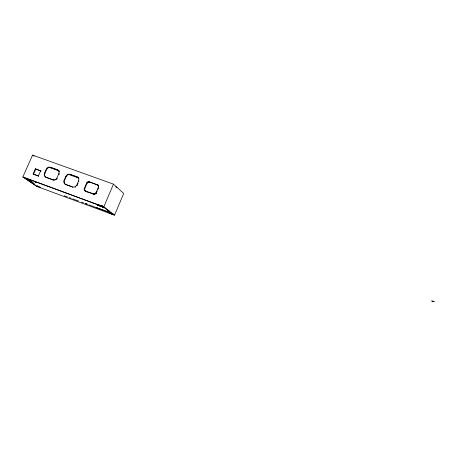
<?xml version="1.0" encoding="UTF-8"?>
<svg xmlns="http://www.w3.org/2000/svg" width="457" height="457" viewBox="0 0 457 457"><rect width="100%" height="100%" fill="white"/><g stroke="black" fill="none" stroke-linecap="round" stroke-linejoin="round"><path stroke-width="0.69" d="M113.41 214.693L113.719 213.962M113.999 214.179L113.696 214.91L103.242 206.77L24.067 177.539L37.491 186.656L37.805 185.953M114.536 215.218L123.704 193.46L113.456 184.142L32.561 155.089L22.85 176.973L36.703 186.365L114.536 215.218L103.813 206.855L22.85 176.973M103.813 206.855L113.456 184.142M116.684 187.684L116.843 187.313L115.558 186.856M96.381 192.917L97.221 190.952M97.781 189.638L98.621 187.673M65.728 184.451L72.532 186.942A3.445 3.142 -48.6 0 0 76.873 184.896L78.547 181.018A3.439 3.136 -48.1 0 0 76.913 176.808L70.115 174.351A3.433 3.119 -48.3 0 0 65.797 176.391L64.123 180.247A3.439 3.125 -48.8 0 0 65.728 184.451L72.869 187.199M77.204 185.154L78.044 183.217M78.673 181.766L78.878 181.28M66.076 184.714A3.433 3.119 -48.8 0 1 64.471 180.515L66.145 176.659A3.428 3.113 -48.3 0 1 70.458 174.625L77.244 177.076A3.439 3.13 -48.2 0 1 78.827 178.453M46.094 177.265L52.789 179.715A3.422 3.09 -49.1 0 0 57.091 177.682L58.77 173.837A3.416 3.085 -48.6 0 0 57.182 169.678L50.487 167.256A3.41 3.068 -48.7 0 0 46.214 169.284L44.535 173.106A3.41 3.073 -49.2 0 0 46.094 177.265L46.46 177.533A3.41 3.073 -49.2 0 1 44.9 173.38L44.535 173.106M59.016 174.351L59.124 174.111A3.41 3.085 -48.6 0 0 59.233 173.831M37.131 186.41L37.44 185.708M44.9 173.38L46.58 169.558A3.405 3.068 -48.8 0 1 50.847 167.536L57.536 169.953A3.41 3.085 -48.6 0 1 59.216 171.609M35.755 169.119L33.481 174.26L33.098 173.991L35.378 168.839L41.016 171.032L35.378 168.839M34.064 174.471L38.742 176.191L38.371 175.922L40.644 170.758M95.781 193.745L95.422 194.008M100.129 205.833L103.116 207.187L99.575 205.867M91.646 193.471C89.898 192.243 83.465 192.386 84.654 188.638L84.328 188.381L84.168 189.569L85.036 190.877L94.079 194.065L95.884 193.014L98.312 187.416C98.683 183.925 97.472 185.662 97.57 185.016L89.298 181.875L87.721 181.972L86.659 182.989L84.202 188.752L84.368 190.163L85.522 191.226M93.639 194.202L94.816 194.259L93.325 193.951L94.913 193.859L96.067 192.665L96.301 192.854M99.677 205.901L103.111 207.187L99.986 205.953M89.298 181.875L87.721 181.972L86.573 183.16L86.893 183.423L84.471 189.409L84.796 190.598L85.648 191.26M102.242 206.021L102.585 206.118L102.031 205.947M98.044 204.936L97.341 204.81L98.941 205.284M35.937 182.366L35.212 182.092L35.829 182.332M99.455 205.827L98.421 205.422L99.34 205.787M48.688 167.188L59.427 171.072M68.744 174.443L78.872 178.104M88.801 181.692L98.232 185.102M102.219 206.067L102.608 206.198L101.894 205.941M98.158 204.976L98.821 205.233M92.143 193.654L93.142 194.019M46.877 177.687L53.155 179.984A3.416 3.085 -49.1 0 0 54.651 180.132M33.098 173.991L38.371 175.922M85.522 203.519L87.276 204.165M96.513 207.587L108.555 212.048L108.258 211.82M64.26 195.756L67.413 196.921M69.218 197.59L71.252 198.344M72.76 198.904L74.759 199.646M75.234 199.818L78.575 201.057M81.443 202.12L83.574 202.908M85.248 203.531L87.264 204.279M88.795 204.845L109.32 212.448M99.22 205.41L99.815 205.707L99.369 205.479M97.255 184.754L98.204 185.411L98.541 187.61M98.146 205.296L97.535 204.965L98.135 205.284M101.294 205.673L100.786 205.404L101.197 205.627M27.306 178.796L34.304 183.565M30.351 180.304L32.099 181.503M52.789 179.715L53.155 179.984M46.214 169.284L46.58 169.558M64.123 180.247L64.471 180.515M32.561 155.089L34.047 156.231M50.487 167.256L50.847 167.536M58.77 173.837L59.124 174.111M103.505 206.758L105.624 208.409M107.738 210.066L109.332 211.305M57.182 169.678L57.536 169.953M65.797 176.391L66.145 176.659M78.547 181.018L78.838 181.246M70.115 174.351L70.458 174.625M76.913 176.808L77.244 177.076M100.894 205.713A3.073 0.337 22.8 0 1 99.369 204.919M77.073 185.433A3.439 3.136 -48.6 0 1 76.913 185.708M75.685 186.884A3.439 3.136 -48.6 0 1 75.051 187.187M57.314 178.224A3.416 3.085 -49.1 0 1 55.628 179.835M111.788 213.905L108.697 212.665L111.788 213.905M40.359 187.444L37.303 186.165L40.353 187.461M86.979 183.251L88.041 182.234L89.618 182.143L88.041 182.234L86.979 183.251M26.22 178.59L29.379 179.972L26.22 178.59M434.15 301.666C432.145 302.3 429.706 299.478 434.15 301.666M96.193 193.265L95.936 193.597L96.193 193.265M108.697 212.614L111.748 213.853L108.697 212.614"/></g></svg>
